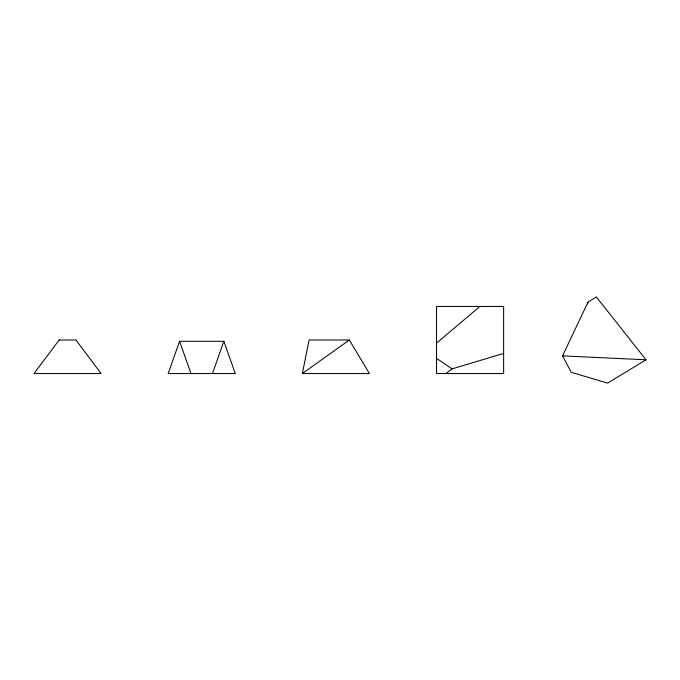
<?xml version="1.0" encoding="UTF-8"?>
<svg xmlns="http://www.w3.org/2000/svg" width="680" height="680" viewBox="0 0 680 680"><rect width="100%" height="100%" fill="white"/><g stroke="black" fill="none" stroke-linecap="round" stroke-linejoin="round"><path stroke-width="1.02" d="M302.362 373.541L309.069 340L349.325 340L369.452 373.541L302.362 373.541L349.325 340M587.571 303.909L587.987 302.158L596.292 296.888L646 359.788L607.623 383.112L571.26 372.308L562.53 355.887L587.987 302.158M179.588 341.284L168.181 373.541L235.272 373.541L223.864 341.284L179.588 341.284L190.987 373.541M212.457 373.541L223.864 341.284M436.543 343.111L479.91 306.459M445.885 373.541L452.064 368.883L503.625 353.421M562.53 355.887L646 359.788M436.543 358.326L452.064 368.883M59.16 340L34 373.541L101.091 373.541L75.93 340L59.16 340M503.625 306.459L436.543 306.459L436.543 373.541L503.625 373.541L503.625 306.459"/></g></svg>
